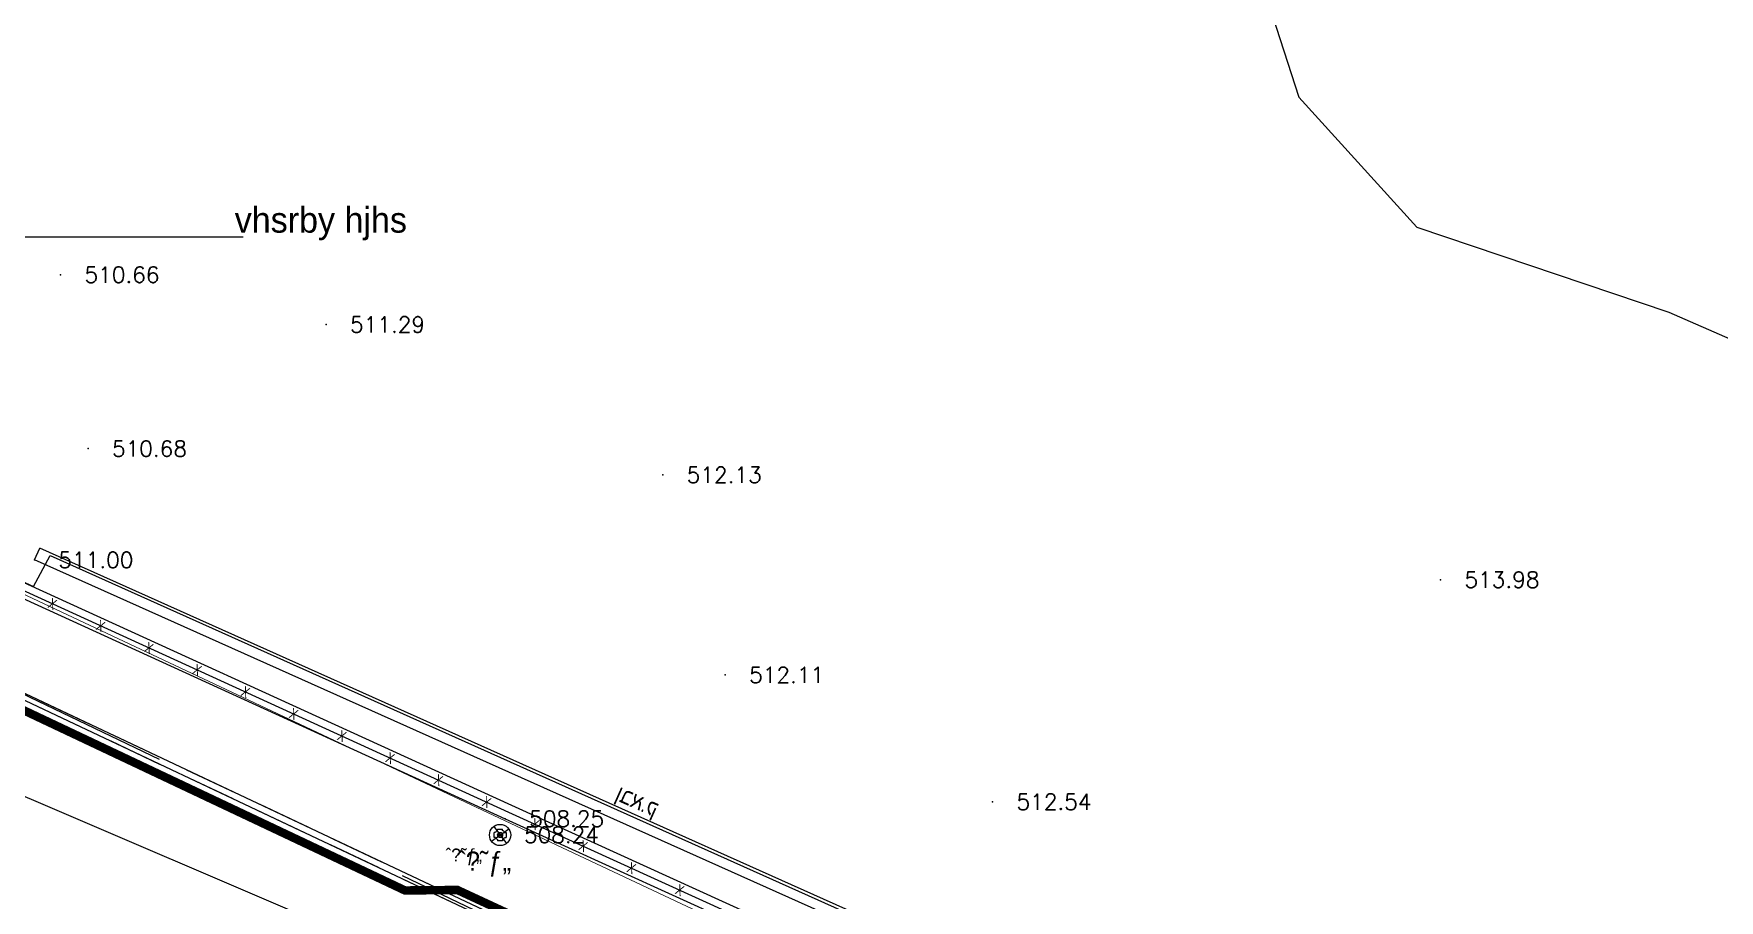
# Model space of a CAD drawing. Header units: metres. Extents: x 222509 to 223547, y 765290 to 766147.
# Drawn here: x 223092.9 to 223132.63, y 765798.37 to 765818.8 of the extents above; entities that cross this region are included whole.
import ezdxf
from ezdxf import colors
from ezdxf.entities.mleader import LeaderData, LeaderLine
from ezdxf.enums import TextEntityAlignment as Align
from ezdxf.math import Vec2, Vec3

# ---------------------------------------------------------------- set-up
doc = ezdxf.new("R2010")
doc.units = ezdxf.units.M
doc.linetypes.add('DASHED', pattern=[19.05, 12.7, -6.35])
for name, color, linetype in [('27', 8, 'Continuous'), ('A-S', 252, 'Continuous'), ('B65-BIOV', 8, 'Continuous'), ('GADER', 6, 'Continuous'), ('K', 8, 'Continuous'), ('M4611', 8, 'Continuous'), ('maim metuhnan 6', 150, 'Continuous'), ('Maim-Kayam-Betol', 140, 'reka-biyuv$0$Reka_new$0$X_LINE-DASH2'), ('PNT', 8, 'Continuous'), ('PNTELEV', 5, 'Continuous'), ('T', 8, 'Continuous'), ('TEXT-13', 13, 'Continuous')]:
    doc.layers.add(name, color=color, linetype=linetype)
for name, color, linetype, lineweight in [('C1602_0', 3, 'Continuous', 13), ('M1510', 8, 'Continuous', 25), ('M2404', 8, 'DASHED', 25), ('M2601', 8, 'Continuous', 25), ('M2605', 8, 'Continuous', 25)]:
    doc.layers.add(name, color=color, linetype=linetype, lineweight=lineweight)
doc.styles.add('GLONASS', font='techno_n.shx', dxfattribs={"width": 0.86})
doc.styles.add('HANIT_TEXT', font='hebtxt')
doc.styles.add('HEBTXT', font='HEBTXT.SHX', dxfattribs={"width": 0.86})
doc.styles.add('MIRYM', font='mirym.shx')
doc.styles.add('PTXT', font='txt.shx')
doc.styles.add('reka-biyuv$0$Reka_new$0$STANDARD', font='HEB')
doc.styles.get("Standard").update_dxf_attribs({"font": 'arial.ttf'})
doc.linetypes.add('reka-biyuv$0$Reka_new$0$X_LINE-DASH2', pattern='A,0.5,-0.25,0.5,-0.0002,["X",reka-biyuv$0$Reka_new$0$STANDARD,S=0.3,R=0,X=0,Y=-0.14],-0.2', length=1.4502)

# ---------------------------------------------------------------- blocks, each defined once
blk = doc.blocks.new('SRVPNO1')
at = {"layer": 'PNTELEV', "color": 8, "style": 'PTXT'}
blk.add_attdef('ELEV2', (1.5, -0.5), '', height=1, dxfattribs=at)
blk = doc.blocks.new('B27')
at = {"layer": '27', "color": 0}
for p, q in [((-0.205, -0.143), (0.205, 0.143)), ((-0.149, 0.201), (0.149, -0.201))]:
    blk.add_line(p, q, dxfattribs=at)
blk.add_circle((0, 0), 0.25, dxfattribs=at)
at = {"layer": '27', "color": 0, "style": 'HEBTXT'}
blk.add_text('ˆ\x90˜ƒ„', height=0.45, dxfattribs=at).set_placement((-1.009, -0.841))
blk = doc.blocks.new('G$C9B10AD15')
at = {"layer": 'A-S'}
for points in [[(223052.807, 765928.376, 0.236379), (223042.866, 765928.696, 0.186611), (223037.542, 765920.474, 0.059418), (223036.506, 765892.582, 0.017566), (223039.155, 765850.757), (223039.512, 765849.824), (223039.711, 765847.883), (223039.56, 765846.848), (223040.725, 765835.179, 0.072394), (223042.139, 765831.179, 0.112445), (223048.001, 765824.293, 0.053398), (223048.659, 765823.877), (223062.411, 765817.376), (223071.421, 765813.094), (223089.553, 765804.567), (223103.156, 765798.143), (223115.834, 765792.204), (223123.059, 765788.772, -0.127843), (223133.6, 765777.617, -0.096184), (223136.058, 765764.253), (223138.159, 765764.394)], [(223052.736, 765928.244, 0.236026), (223042.942, 765928.566, 0.186256), (223037.69, 765920.447, 0.059419), (223036.656, 765892.59, 0.017559), (223039.302, 765850.792), (223039.659, 765849.859), (223039.862, 765847.88), (223039.711, 765846.845), (223040.874, 765835.201, 0.072274), (223042.272, 765831.249, 0.112475), (223048.093, 765824.412, 0.05347), (223048.724, 765824.012), (223062.475, 765817.512), (223071.485, 765813.23), (223089.617, 765804.703), (223103.22, 765798.279), (223115.898, 765792.34), (223123.131, 765788.904, -0.127996), (223133.736, 765777.681, -0.095111), (223136.209, 765764.413), (223138.149, 765764.544)]]:
    blk.add_lwpolyline(points, format="xyb", dxfattribs=at)
at = {"layer": 'GADER'}
blk.add_lwpolyline([(223046.147, 765828.202, 0.05837), (223050.166, 765825.5), (223063.235, 765819.277), (223072.438, 765815.011), (223090.592, 765806.614), (223104.089, 765800.453), (223117.207, 765794.479), (223124.282, 765791.016, -0.092523), (223135.51, 765779.324, -0.092523)], format="xyb", dxfattribs=at)
at = {"layer": 'K'}
for points in [[(223046.034, 765828.07, 0.058402), (223050.089, 765825.343), (223063.161, 765819.119), (223072.365, 765814.853), (223090.519, 765806.456), (223104.017, 765800.294), (223117.133, 765794.321), (223124.192, 765790.866, -0.09244), (223135.364, 765779.228)], [(223046.262, 765828.336, 0.058337), (223050.244, 765825.657), (223063.31, 765819.436), (223072.512, 765815.171), (223090.665, 765806.774), (223104.162, 765800.612), (223117.282, 765794.638), (223124.372, 765791.168, -0.092606), (223135.657, 765779.42, -0.092606)], [(223136.189, 765780.165, 0.075905), (223130.553, 765788.549, 0.081029), (223124.477, 765792.597), (223093.044, 765806.668)], [(223135.918, 765780.037, 0.075817), (223130.34, 765788.337, 0.080889), (223124.354, 765792.324), (223092.921, 765806.394)]]:
    blk.add_lwpolyline(points, format="xyb", dxfattribs=at)
blk.add_lwpolyline([(223092.921, 765806.394), (223093.044, 765806.668)], dxfattribs=at)
at = {"layer": 'PNT', "color": 252}
for p in [(223093.537, 765813.113, 510.659), (223099.795, 765811.94, 511.293), (223094.184, 765809.016, 510.681), (223107.731, 765808.397, 512.129), (223092.921, 765806.394, 511.003), (223126.059, 765805.928, 513.984), (223109.201, 765803.682, 512.109), (223115.503, 765800.693, 512.544), (223104.017, 765800.294, 508.251), (223103.894, 765799.912, 508.236)]:
    blk.add_point(p, dxfattribs=at)
at = {"layer": 'B65-BIOV'}
blk.add_blockref('B27', (223103.894, 765799.912, 508.236), dxfattribs=at)
at = {"layer": 'PNT', "color": 252}
ref = blk.add_blockref('SRVPNO1', (223093.537, 765813.113, 510.659), dxfattribs=dict(at, xscale=0.375, yscale=0.375, zscale=0.375))
ref.add_attrib('ELEV2', '510.66', (223094.1, 765812.926, 510.659), dxfattribs={"layer": 'PNTELEV', "color": 8, "height": 0.375, "style": 'PTXT'})
ref = blk.add_blockref('SRVPNO1', (223099.795, 765811.94, 511.293), dxfattribs=dict(at, xscale=0.375, yscale=0.375, zscale=0.375))
ref.add_attrib('ELEV2', '511.29', (223100.358, 765811.752, 511.293), dxfattribs={"layer": 'PNTELEV', "color": 8, "height": 0.375, "style": 'PTXT'})
ref = blk.add_blockref('SRVPNO1', (223094.184, 765809.016, 510.681), dxfattribs=dict(at, xscale=0.375, yscale=0.375, zscale=0.375))
ref.add_attrib('ELEV2', '510.68', (223094.747, 765808.828, 510.681), dxfattribs={"layer": 'PNTELEV', "color": 8, "height": 0.375, "style": 'PTXT'})
ref = blk.add_blockref('SRVPNO1', (223107.731, 765808.397, 512.129), dxfattribs=dict(at, xscale=0.375, yscale=0.375, zscale=0.375))
ref.add_attrib('ELEV2', '512.13', (223108.293, 765808.209, 512.129), dxfattribs={"layer": 'PNTELEV', "color": 8, "height": 0.375, "style": 'PTXT'})
ref = blk.add_blockref('SRVPNO1', (223092.921, 765806.394, 511.003), dxfattribs=dict(at, xscale=0.375, yscale=0.375, zscale=0.375))
ref.add_attrib('ELEV2', '511.00', (223093.484, 765806.206, 511.003), dxfattribs={"layer": 'PNTELEV', "color": 8, "height": 0.375, "style": 'PTXT'})
ref = blk.add_blockref('SRVPNO1', (223126.059, 765805.928, 513.984), dxfattribs=dict(at, xscale=0.375, yscale=0.375, zscale=0.375))
ref.add_attrib('ELEV2', '513.98', (223126.622, 765805.74, 513.984), dxfattribs={"layer": 'PNTELEV', "color": 8, "height": 0.375, "style": 'PTXT'})
ref = blk.add_blockref('SRVPNO1', (223109.201, 765803.682, 512.109), dxfattribs=dict(at, xscale=0.375, yscale=0.375, zscale=0.375))
ref.add_attrib('ELEV2', '512.11', (223109.764, 765803.495, 512.109), dxfattribs={"layer": 'PNTELEV', "color": 8, "height": 0.375, "style": 'PTXT'})
ref = blk.add_blockref('SRVPNO1', (223115.503, 765800.693, 512.544), dxfattribs=dict(at, xscale=0.375, yscale=0.375, zscale=0.375))
ref.add_attrib('ELEV2', '512.54', (223116.065, 765800.505, 512.544), dxfattribs={"layer": 'PNTELEV', "color": 8, "height": 0.375, "style": 'PTXT'})
ref = blk.add_blockref('SRVPNO1', (223104.017, 765800.294, 508.251), dxfattribs=dict(at, xscale=0.375, yscale=0.375, zscale=0.375))
ref.add_attrib('ELEV2', '508.25', (223104.579, 765800.106, 508.251), dxfattribs={"layer": 'PNTELEV', "color": 8, "height": 0.375, "style": 'PTXT'})
ref = blk.add_blockref('SRVPNO1', (223103.894, 765799.912, 508.236), dxfattribs=dict(at, xscale=0.375, yscale=0.375, zscale=0.375))
ref.add_attrib('ELEV2', '508.24', (223104.457, 765799.725, 508.236), dxfattribs={"layer": 'PNTELEV', "color": 8, "height": 0.375, "style": 'PTXT'})
at = {"layer": 'GADER', "style": 'GLONASS', "text_generation_flag": 2, "width": 0.86}
for rotation, p in [(335.4627, (223093.345, 765805.358)), (335.4627, (223094.482, 765804.839)), (335.4627, (223095.619, 765804.319)), (335.4627, (223096.756, 765803.8)), (335.4627, (223097.893, 765803.281)), (335.4627, (223099.03, 765802.762)), (335.4627, (223100.167, 765802.243)), (335.4627, (223101.304, 765801.724)), (335.4627, (223102.442, 765801.205)), (335.4627, (223103.579, 765800.686)), (335.5156, (223104.716, 765800.167)), (335.5156, (223105.854, 765799.649)), (335.5156, (223106.991, 765799.131)), (335.5156, (223108.129, 765798.613))]:
    blk.add_text('X', height=0.25, rotation=rotation, dxfattribs=at).set_placement(p, align=Align.MIDDLE_CENTER)
at = {"layer": 'T', "style": 'GLONASS', "text_generation_flag": 2, "width": 0.86}
blk.add_text('ק.אבן', height=0.375, rotation=335.8858, dxfattribs=at).set_placement((223107.525, 765800.328))
blk = doc.blocks.new('M4611_E')
for points in [[(-0.35, 0.2), (-0.46, 0.2)], [(-0.46, -0.2), (-0.46, 0.2)], [(-0.2, 0.35), (-0.2, 0.46)], [(-0.2, 0.46), (0.2, 0.46)], [(0.2, 0.35), (0.2, 0.46)], [(0.35, 0.2), (0.46, 0.2)], [(0.46, 0.2), (0.46, -0.2)], [(-0.35, -0.2), (-0.46, -0.2)], [(-0.2, -0.35), (-0.2, -0.46)], [(0.2, -0.46), (-0.2, -0.46)], [(0.2, -0.35), (0.2, -0.46)], [(0.35, -0.2), (0.46, -0.2)]]:
    blk.add_lwpolyline(points)
for radius in [0.2, 0.1]:
    blk.add_circle((0, 0), radius)
for start, end in [(120, 150), (30, 60), (210, 240), (300, 330)]:
    blk.add_arc((0, 0), 0.4, start, end)
at = {"style": 'HANIT_TEXT'}
for tag, p in [('NAME', (0, -1)), ('HEIGHT', (0, -2.5))]:
    blk.add_attdef(tag, text='', height=1, dxfattribs=at).set_placement(p, align=Align.TOP_CENTER)
blk.add_attdef('DESC', text='', height=1, dxfattribs=at).set_placement((-1, -4), align=Align.TOP_RIGHT)
blk.add_attdef('MARK', text='', height=1, dxfattribs=at).set_placement((0, -4), align=Align.TOP_LEFT)
at = {"style": 'HANIT_TEXT', "flags": 1}
blk.add_attdef('OWNER', text='', height=1, dxfattribs=at).set_placement((0, -5.5), align=Align.TOP_CENTER)
blk = doc.blocks.new('G$CFB36F9AD')
at = {"layer": 'M2404', "ltscale": 0.1}
for points in [[(223039.042, 765924.301, 0.092086), (223037.542, 765920.474, 0.059418), (223036.506, 765892.582, 0.017566), (223039.155, 765850.757), (223039.512, 765849.824), (223039.711, 765847.883), (223039.56, 765846.848), (223040.725, 765835.179, 0.072394), (223042.139, 765831.179, 0.112445), (223048.001, 765824.293, 0.053398), (223048.659, 765823.877), (223062.411, 765817.376), (223071.421, 765813.094), (223089.553, 765804.567), (223103.156, 765798.143), (223115.834, 765792.204), (223123.059, 765788.772, -0.127843), (223133.6, 765777.617, -0.096184), (223136.058, 765764.253), (223138.159, 765764.394)], [(223039.176, 765924.233, 0.092409), (223037.69, 765920.447, 0.059419), (223036.656, 765892.59, 0.017559), (223039.302, 765850.792), (223039.659, 765849.859), (223039.862, 765847.88), (223039.711, 765846.845), (223040.874, 765835.201, 0.072274), (223042.272, 765831.249, 0.112475), (223048.093, 765824.412, 0.05347), (223048.724, 765824.012), (223062.475, 765817.512), (223071.485, 765813.23), (223089.617, 765804.703), (223103.22, 765798.279), (223115.898, 765792.34), (223123.131, 765788.904, -0.127996), (223133.736, 765777.681, -0.095111), (223136.209, 765764.413), (223138.149, 765764.544)]]:
    blk.add_lwpolyline(points, format="xyb", dxfattribs=at)
at = {"layer": 'M2601'}
blk.add_lwpolyline([(223046.147, 765828.202, 0.05837), (223050.166, 765825.5), (223063.235, 765819.277), (223072.438, 765815.011), (223090.592, 765806.614), (223104.089, 765800.453), (223117.207, 765794.479), (223124.282, 765791.016, -0.092523), (223135.51, 765779.324, -0.092523)], format="xyb", dxfattribs=at)
at = {"layer": 'M2605'}
for points in [[(223046.034, 765828.07, 0.058402), (223050.089, 765825.343), (223063.161, 765819.119), (223072.365, 765814.853), (223090.519, 765806.456), (223104.017, 765800.294), (223117.133, 765794.321), (223124.192, 765790.866, -0.09244), (223135.364, 765779.228)], [(223046.262, 765828.336, 0.058337), (223050.244, 765825.657), (223063.31, 765819.436), (223072.512, 765815.171), (223090.665, 765806.774), (223104.162, 765800.612), (223117.282, 765794.638), (223124.372, 765791.168, -0.092606), (223135.657, 765779.42, -0.092606)], [(223136.189, 765780.165, 0.075905), (223130.553, 765788.549, 0.081029), (223124.477, 765792.597), (223093.044, 765806.668)], [(223135.918, 765780.037, 0.075817), (223130.34, 765788.337, 0.080889), (223124.354, 765792.324), (223092.921, 765806.394)]]:
    blk.add_lwpolyline(points, format="xyb", dxfattribs=at)
blk.add_lwpolyline([(223092.921, 765806.394), (223093.044, 765806.668)], dxfattribs=at)
at = {"layer": 'PNT'}
for p in [(223093.537, 765813.113, 510.659), (223099.795, 765811.94, 511.293), (223094.184, 765809.016, 510.681), (223107.731, 765808.397, 512.129), (223092.921, 765806.394, 511.003), (223126.059, 765805.928, 513.984), (223109.201, 765803.682, 512.109), (223115.503, 765800.693, 512.544), (223104.017, 765800.294, 508.251), (223103.894, 765799.912, 508.236)]:
    blk.add_point(p, dxfattribs=at)
at = {"layer": 'M4611'}
ref = blk.add_blockref('M4611_E', (223103.894, 765799.912, 508.236), dxfattribs=dict(at, xscale=0.3040000000037253, yscale=0.3040000000037253, zscale=0.1520000000020332))
ref.add_attrib('MARK', 'ˆ\x90˜ƒ„', dxfattribs={"layer": '0', "height": 0.304, "style": 'HANIT_TEXT'}).set_placement((223102.609, 765799.591, 508.236), align=Align.TOP_LEFT)
at = {"layer": 'PNT'}
ref = blk.add_blockref('SRVPNO1', (223093.537, 765813.113, 510.659), dxfattribs=dict(at, xscale=0.375, yscale=0.375, zscale=0.375))
ref.add_attrib('ELEV2', '510.66', (223094.1, 765812.926, 510.659), dxfattribs={"layer": 'PNTELEV', "color": 8, "height": 0.375, "style": 'PTXT'})
ref = blk.add_blockref('SRVPNO1', (223099.795, 765811.94, 511.293), dxfattribs=dict(at, xscale=0.375, yscale=0.375, zscale=0.375))
ref.add_attrib('ELEV2', '511.29', (223100.358, 765811.752, 511.293), dxfattribs={"layer": 'PNTELEV', "color": 8, "height": 0.375, "style": 'PTXT'})
ref = blk.add_blockref('SRVPNO1', (223094.184, 765809.016, 510.681), dxfattribs=dict(at, xscale=0.375, yscale=0.375, zscale=0.375))
ref.add_attrib('ELEV2', '510.68', (223094.747, 765808.828, 510.681), dxfattribs={"layer": 'PNTELEV', "color": 8, "height": 0.375, "style": 'PTXT'})
ref = blk.add_blockref('SRVPNO1', (223107.731, 765808.397, 512.129), dxfattribs=dict(at, xscale=0.375, yscale=0.375, zscale=0.375))
ref.add_attrib('ELEV2', '512.13', (223108.293, 765808.209, 512.129), dxfattribs={"layer": 'PNTELEV', "color": 8, "height": 0.375, "style": 'PTXT'})
ref = blk.add_blockref('SRVPNO1', (223092.921, 765806.394, 511.003), dxfattribs=dict(at, xscale=0.375, yscale=0.375, zscale=0.375))
ref.add_attrib('ELEV2', '511.00', (223093.484, 765806.206, 511.003), dxfattribs={"layer": 'PNTELEV', "color": 8, "height": 0.375, "style": 'PTXT'})
ref = blk.add_blockref('SRVPNO1', (223126.059, 765805.928, 513.984), dxfattribs=dict(at, xscale=0.375, yscale=0.375, zscale=0.375))
ref.add_attrib('ELEV2', '513.98', (223126.622, 765805.74, 513.984), dxfattribs={"layer": 'PNTELEV', "color": 8, "height": 0.375, "style": 'PTXT'})
ref = blk.add_blockref('SRVPNO1', (223109.201, 765803.682, 512.109), dxfattribs=dict(at, xscale=0.375, yscale=0.375, zscale=0.375))
ref.add_attrib('ELEV2', '512.11', (223109.764, 765803.495, 512.109), dxfattribs={"layer": 'PNTELEV', "color": 8, "height": 0.375, "style": 'PTXT'})
ref = blk.add_blockref('SRVPNO1', (223115.503, 765800.693, 512.544), dxfattribs=dict(at, xscale=0.375, yscale=0.375, zscale=0.375))
ref.add_attrib('ELEV2', '512.54', (223116.065, 765800.505, 512.544), dxfattribs={"layer": 'PNTELEV', "color": 8, "height": 0.375, "style": 'PTXT'})
ref = blk.add_blockref('SRVPNO1', (223104.017, 765800.294, 508.251), dxfattribs=dict(at, xscale=0.375, yscale=0.375, zscale=0.375))
ref.add_attrib('ELEV2', '508.25', (223104.579, 765800.106, 508.251), dxfattribs={"layer": 'PNTELEV', "color": 8, "height": 0.375, "style": 'PTXT'})
ref = blk.add_blockref('SRVPNO1', (223103.894, 765799.912, 508.236), dxfattribs=dict(at, xscale=0.375, yscale=0.375, zscale=0.375))
ref.add_attrib('ELEV2', '508.24', (223104.457, 765799.725, 508.236), dxfattribs={"layer": 'PNTELEV', "color": 8, "height": 0.375, "style": 'PTXT'})
at = {"layer": 'M2601', "style": 'GLONASS', "text_generation_flag": 2, "width": 0.86}
for rotation, p in [(335.4627, (223093.345, 765805.358)), (335.4627, (223094.482, 765804.839)), (335.4627, (223095.619, 765804.319)), (335.4627, (223096.756, 765803.8)), (335.4627, (223097.893, 765803.281)), (335.4627, (223099.03, 765802.762)), (335.4627, (223100.167, 765802.243)), (335.4627, (223101.304, 765801.724)), (335.4627, (223102.442, 765801.205)), (335.4627, (223103.579, 765800.686)), (335.5156, (223104.716, 765800.167)), (335.5156, (223105.854, 765799.649)), (335.5156, (223106.991, 765799.131)), (335.5156, (223108.129, 765798.613))]:
    blk.add_text('X', height=0.25, rotation=rotation, dxfattribs=at).set_placement(p, align=Align.MIDDLE_CENTER)
at = {"layer": 'M2605', "style": 'GLONASS', "text_generation_flag": 2, "width": 0.86}
blk.add_text('ק.אבן', height=0.375, rotation=335.8858, dxfattribs=at).set_placement((223107.525, 765800.328))
blk = doc.blocks.new('G$C17BD8FF4')
at = {"layer": 'C1602_0'}
blk.add_lwpolyline([(223050.5, 765825.438), (223144.234, 765781.312), (223140.203, 765767.125), (223118.781, 765777.812), (223115.25, 765779.25), (223109.281, 765780.75), (223105.984, 765781.312), (223102.734, 765781.688), (223092.594, 765782.062), (223071.469, 765782.875), (223066.641, 765783.062), (223008.922, 765784.875), (222997.891, 765778.812), (222964.641, 765784.125)], dxfattribs=at)
blk = doc.blocks.new('G$CEBE070F1')
at = {"layer": 'M1510'}
blk.add_polyline3d([(223085.27, 765845.69, 517.23), (223085.91, 765843.46, 517.17), (223093.32, 765838.46, 517.16), (223094.15, 765836.43, 517.14), (223094.78, 765834.91, 517.12), (223095.89, 765833.95, 517.12), (223103.13, 765833.34, 517.12), (223110.6, 765830.58, 516.97), (223118.63, 765825.11, 517.06), (223121.39, 765821.41, 517.14), (223122.72, 765817.3, 517.14), (223125.5, 765814.24, 517.33), (223131.44, 765812.23, 517.7), (223141.32, 765807.91, 518.8), (223146.89, 765804.2, 519.33), (223151.62, 765801.04, 519.89), (223156.1, 765797.88, 519.68), (223160.45, 765793.64, 519.89)], dxfattribs=at)
at = {"layer": 'M2404'}
blk.add_polyline3d([(223136.06, 765764.64, 510.19), (223135.57, 765770.97, 509.85), (223134.43, 765775.86, 509.7), (223132.57, 765779.69, 509.57), (223129.75, 765783.17, 509.31), (223126.88, 765786.16, 509.18), (223121.92, 765789.56, 509.07), (223113.05, 765793.47, 508.81), (223075.7, 765811.34, 508), (223053.09, 765821.85, 508.31)], dxfattribs=at)
at = {"layer": 'M2605'}
blk.add_polyline3d([(223050.13, 765825.7, 509.33), (223073.98, 765814.42, 510.38), (223092.9, 765805.77, 511.35), (223093.29, 765806.5, 511.35), (223117.72, 765795.54, 513.75), (223127.17, 765791.02, 514.09), (223130.47, 765788.4, 513.99), (223133.3, 765785.38, 513.6), (223135.59, 765781.53, 512.71), (223136.24, 765778.75, 511.57), (223138.5, 765771.56, 511.12), (223138.52, 765766.58, 511.02), (223138.5, 765764.88, 511.12)], dxfattribs=at)
blk = doc.blocks.new('G$C48AC2FB6')
at = {"layer": 'maim metuhnan 6', "const_width": 0.2}
blk.add_lwpolyline([(223056.392, 765820.719), (223064.988, 765816.577), (223065.352, 765815.678), (223078.136, 765809.716), (223101.653, 765798.604), (223102.886, 765798.616), (223105.565, 765797.373), (223105.883, 765796.579), (223122.963, 765788.56), (223127.637, 765784.981), (223131.634, 765780.39), (223133.524, 765777.152), (223135.038, 765772.235), (223135.651, 765767.323), (223137.319, 765766.287), (223137.93, 765766.243), (223137.909, 765765.839)], dxfattribs=at)
at = {"layer": 'Maim-Kayam-Betol'}
blk.add_lwpolyline([(223128.939, 765757.14), (223131.669, 765758.759), (223133.808, 765759.705), (223135.297, 765760.826), (223136.109, 765761.681), (223136.62, 765764.066), (223136.975, 765766.979), (223137, 765768.647), (223137.792, 765768.654), (223137.651, 765770.5), (223136.879, 765770.486), (223136.52, 765772.396), (223136.129, 765773.966), (223135.039, 765776.927), (223134.113, 765778.748), (223133.037, 765780.453), (223131.077, 765782.879), (223129.841, 765784.104), (223127.72, 765785.817), (223071.177, 765810.025)], dxfattribs=at)
at = {"layer": 'TEXT-13', "style": 'MIRYM'}
blk.add_text('vhsrby hjhs', height=0.6, dxfattribs=at).set_placement((223097.641, 765814.107))
at = {"layer": 'TEXT-13'}
ml = blk.add_multileader_mtext('Standard', dxfattribs=at)
ml.set_content(' ', color=256)
ml.set_leader_properties()
ml.build(insert=Vec2(0, 0))
ml.multileader.update_dxf_attribs({"text_right_attachment_type": 6, "dogleg_length": 7.454, "arrow_head_size": 0.5})
ctx = ml.context
ctx.base_point, ctx.char_height, ctx.arrow_head_size, ctx.landing_gap_size, ctx.plane_origin, ctx.plane_x_axis, ctx.plane_y_axis = Vec3(223097.931, 765813.926), 0.165, 0.5, 0.0824, Vec3(223057.997, 765683.046), Vec3(-1, 0), Vec3(0, -1)
ctx.right_attachment, ctx.text_align_type = 6, 2
notes = []
notes.append((ctx, [(0, (1, 1, 0), (223090.248, 765814.008), (1, 0), 7.454, [(0, [(223084.551, 765809.136)], 0, [])])]))
ctx.mtext.insert, ctx.mtext.text_direction, ctx.mtext.rotation, ctx.mtext.alignment, ctx.mtext.flow_direction = Vec3(223097.784, 765813.844), Vec3(-1, 0), 3.141593, 3, 5
for ctx, leaders in notes:
    for number, flags, end, landing, length, lines in leaders:
        leader = LeaderData()
        leader.index, (leader.has_last_leader_line, leader.has_dogleg_vector, leader.attachment_direction) = number, flags
        leader.last_leader_point, leader.dogleg_vector, leader.dogleg_length = Vec3(end), Vec3(landing), length
        for number, points, colour, breaks in lines:
            line = LeaderLine()
            line.index, line.vertices, line.color, line.breaks = number, Vec3.list(points), colors.encode_raw_color(colour), breaks
            leader.lines.append(line)
        ctx.leaders.append(leader)

msp = doc.modelspace()

# ---------------------------------------------------------------- block references
for name in ['G$CEBE070F1', 'G$C48AC2FB6', 'G$C9B10AD15', 'G$CFB36F9AD', 'G$C17BD8FF4']:
    msp.add_blockref(name, (0, 0))

doc.saveas('drawing.dxf')
